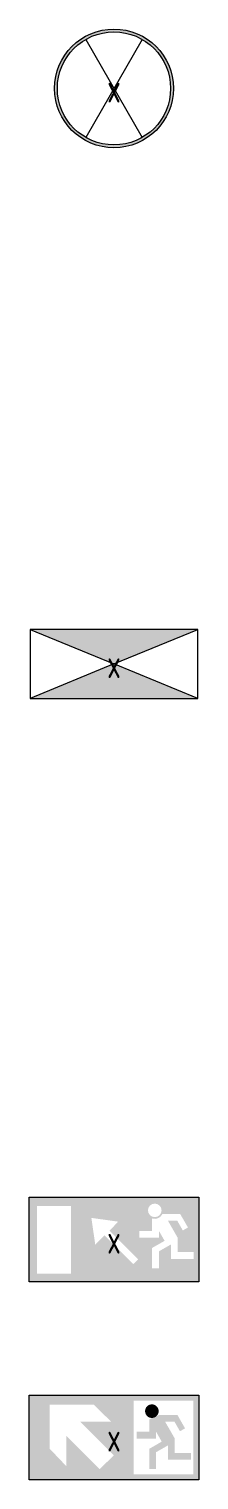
# Model space of a CAD drawing. Header units: metres. Extents: x -162 to 83385, y -62392 to -1971.
# Drawn here: x 61275 to 61575, y -8720 to -6154 of the extents above; entities that cross this region are included whole.
import ezdxf
from ezdxf.enums import TextEntityAlignment as Align

# ---------------------------------------------------------------- set-up
doc = ezdxf.new("R2010")
doc.units = ezdxf.units.M
doc.header["$LTSCALE"] = 0.5
for name, color, linetype, lineweight in [('ELIN_Attribut_01_Produkt_ID', 7, 'Continuous', 0), ('ELIN_Attribut_02_Stromkreis', 7, 'Continuous', 0), ('ELIN_Attribut_03_Verteilerbereich', 7, 'Continuous', 0), ('ELIN_Attribut_04_Montagehoehe', 7, 'Continuous', 0), ('ELIN_Attribut_05_Montageart', 7, 'Continuous', 0), ('ELIN_Attribut_06_Tuernummer', 7, 'Continuous', 0), ('ELIN_Attribut_07_Bemerkung', 7, 'Continuous', 0), ('ELIN_Attribut_08_Adresse', 7, 'Continuous', 0), ('ELIN_Attribut_10_AKZ1', 7, 'Continuous', 0), ('ELIN_Attribut_11_AKZ2', 7, 'Continuous', 0), ('ELIN_Attribut_12_Sonstiges1', 7, 'Continuous', 0), ('ELIN_Attribut_13_Sonstiges2', 7, 'Continuous', 0), ('ELIN_Attribut_14_Bauteil', 7, 'Continuous', 0), ('ELIN_Attribut_15_Ebene', 7, 'Continuous', 0), ('ELIN_Attribut_16_Raumnummer', 7, 'Continuous', 0), ('ELIN_Attribut_17_Raumname', 7, 'Continuous', 0), ('ELIN_Attribut_18_Montageabschnitt', 7, 'Continuous', 0), ('ELIN_Attribut_Basispunkt', 2, 'Continuous', 0), ('ELIN_Attribute_GEMOS', 11, 'Continuous', 0), ('ELIN_SIB_DE_Beleuchtung', 3, 'Continuous', 0), ('ELIN_SIB_WA_Beleuchtung', 3, 'Continuous', 0)]:
    doc.layers.add(name, color=color, linetype=linetype, lineweight=lineweight)
doc.layers.get('0').off()
doc.styles.add('ELIN_Attribute', font='isocp.shx', dxfattribs={"width": 0.8})

# ---------------------------------------------------------------- blocks, each defined once
blk = doc.blocks.new('ELIN_SIB_SI_LEUCHTE_RUND')
h = blk.add_hatch(color=0)
h.paths.add_polyline_path([(105, 0, 1), (-105, 0, 1)])
h.paths.add_polyline_path([(100, 0, 1), (-100, 0, 1)], flags=16)
at = {"color": 0}
for p, q in [((50, 86.6), (-50, -86.6)), ((-50, 86.6), (50, -86.6))]:
    blk.add_line(p, q, dxfattribs=at)
for radius in [105, 100]:
    blk.add_circle((0, 0), radius, dxfattribs=at)
at = {"layer": 'ELIN_Attribut_01_Produkt_ID', "style": 'ELIN_Attribute', "width": 0.8, "flags": 8}
blk.add_attdef('01_PRODUKT_ID', (-540.5, -349.5, 0), '', height=150, dxfattribs=at)
at = {"layer": 'ELIN_Attribut_02_Stromkreis', "style": 'ELIN_Attribute', "width": 0.8, "flags": 8}
blk.add_attdef('02_STROMKREIS', text='', height=150, dxfattribs=at).set_placement((0, 152.3, 0), align=Align.CENTER)
at = {"layer": 'ELIN_Attribut_03_Verteilerbereich', "style": 'ELIN_Attribute', "width": 0.8, "flags": 8}
blk.add_attdef('03_VERTEILERBEREICH', (-247.5, -710.5, 0), '', height=125, dxfattribs=at)
at = {"layer": 'ELIN_Attribut_04_Montagehoehe', "style": 'ELIN_Attribute', "width": 0.8, "flags": 8}
blk.add_attdef('04_MONTAGEHOEHE', text='', height=125, dxfattribs=at).set_placement((-308.5, -14.6, 0), align=Align.RIGHT)
at = {"layer": 'ELIN_Attribut_05_Montageart', "style": 'ELIN_Attribute', "width": 0.8, "flags": 8}
blk.add_attdef('05_MONTAGEART', (345.5, -14.6, 0), '', height=125, dxfattribs=at)
at = {"layer": 'ELIN_Attribut_06_Tuernummer', "style": 'ELIN_Attribute', "width": 0.8, "flags": 8}
blk.add_attdef('06_TUERNUMMER', text='', height=125, dxfattribs=at).set_placement((-308.5, -214.6, 0), align=Align.RIGHT)
at = {"layer": 'ELIN_Attribut_07_Bemerkung', "style": 'ELIN_Attribute', "width": 0.8, "flags": 8}
blk.add_attdef('07_BEMERKUNG', (-247.5, -910.5, 0), '', height=125, dxfattribs=at)
at = {"layer": 'ELIN_Attribut_08_Adresse', "style": 'ELIN_Attribute', "width": 0.8, "flags": 8}
blk.add_attdef('08_ADRESSE', (-247.5, -1110.5, 0), '', height=125, dxfattribs=at)
at = {"layer": 'ELIN_Attribut_10_AKZ1', "style": 'ELIN_Attribute', "width": 0.8, "flags": 8}
blk.add_attdef('10_AKZ1', (-247.5, -1510.5, 0), '', height=125, dxfattribs=at)
at = {"layer": 'ELIN_Attribut_11_AKZ2', "style": 'ELIN_Attribute', "width": 0.8, "flags": 8}
blk.add_attdef('11_AKZ2', (-247.5, -1710.5, 0), '', height=125, dxfattribs=at)
at = {"layer": 'ELIN_Attribut_12_Sonstiges1', "style": 'ELIN_Attribute', "width": 0.8, "flags": 8}
blk.add_attdef('12_SONSTIGES1', (-247.5, -1910.5, 0), '', height=125, dxfattribs=at)
at = {"layer": 'ELIN_Attribut_13_Sonstiges2', "style": 'ELIN_Attribute', "width": 0.8, "flags": 8}
blk.add_attdef('13_SONSTIGES2', (-247.5, -2110.5, 0), '', height=125, dxfattribs=at)
at = {"layer": 'ELIN_Attribut_14_Bauteil', "style": 'ELIN_Attribute', "width": 0.8, "flags": 8}
blk.add_attdef('14_BAUTEIL', (-247.5, -2310.5, 0), '', height=125, dxfattribs=at)
at = {"layer": 'ELIN_Attribut_15_Ebene', "style": 'ELIN_Attribute', "width": 0.8, "flags": 8}
blk.add_attdef('15_EBENE', (-247.5, -2510.5, 0), '', height=125, dxfattribs=at)
at = {"layer": 'ELIN_Attribut_16_Raumnummer', "style": 'ELIN_Attribute', "width": 0.8, "flags": 8}
blk.add_attdef('16_RAUMNUMMER', (-247.5, -2710.5, 0), '', height=125, dxfattribs=at)
at = {"layer": 'ELIN_Attribut_17_Raumname', "style": 'ELIN_Attribute', "width": 0.8, "flags": 8}
blk.add_attdef('17_RAUMNAME', (-247.5, -2910.5, 0), '', height=125, dxfattribs=at)
at = {"layer": 'ELIN_Attribut_18_Montageabschnitt', "style": 'ELIN_Attribute', "width": 0.8, "flags": 8}
blk.add_attdef('18_MONTAGEABSCHNITT', (-247.5, -3110.5, 0), '', height=125, dxfattribs=at)
at = {"layer": 'ELIN_Attribut_Basispunkt', "style": 'ELIN_Attribute', "width": 0.8, "flags": 8}
blk.add_attdef('Basispunkt', text='', height=50, dxfattribs=at).set_placement((0, 0), align=Align.MIDDLE)
at = {"layer": 'ELIN_Attribute_GEMOS', "color": 11, "style": 'ELIN_Attribute', "width": 0.6, "flags": 8}
for tag, p in [('G01_PRO02ID', (1620.5, 183.6)), ('G02_BEZEICHNUNG', (1620.5, -14.6, 0)), ('G03_DESCRIPTION', (1620.5, -204.4, 0)), ('G04_GEMOS-SYMBOL', (1623.8, -404.4, 0)), ('G05_GEMOS-TYP', (1623.8, -604.4, 0)), ('G06_ORTSKENNUNG', (1620.5, -804.4, 0)), ('G08_FREI1', (1620.5, -1004.4, 0)), ('G08_FREI2', (1620.5, -1204.4, 0))]:
    blk.add_attdef(tag, p, '', height=125, dxfattribs=at)
blk = doc.blocks.new('ELIN_SIB_SI_LEUCHTE_ECKIG')
for points in [[(0, 0), (148, 61.2), (-148, 61.2)], [(-148, -61.2), (148, -61.2), (0, 0)]]:
    blk.add_hatch(color=0).paths.add_polyline_path(points)
at = {"color": 0}
for p, q in [((148, 61.2), (-148, 61.2)), ((-148, 61.2), (0, 0)), ((-148, 61.2), (-148, -61.2)), ((0, 0), (148, 61.2)), ((148, -61.2), (148, 61.2)), ((0, 0), (-148, -61.2)), ((148, -61.2), (0, 0)), ((-148, -61.2), (148, -61.2))]:
    blk.add_line(p, q, dxfattribs=at)
at = {"layer": 'ELIN_Attribut_01_Produkt_ID', "style": 'ELIN_Attribute', "width": 0.8, "flags": 8}
blk.add_attdef('01_PRODUKT_ID', (-540.5, -349.5, 0), '', height=150, dxfattribs=at)
at = {"layer": 'ELIN_Attribut_02_Stromkreis', "style": 'ELIN_Attribute', "width": 0.8, "flags": 8}
blk.add_attdef('02_STROMKREIS', (-540.5, 208.5, 0), '', height=150, dxfattribs=at)
at = {"layer": 'ELIN_Attribut_03_Verteilerbereich', "style": 'ELIN_Attribute', "width": 0.8, "flags": 8}
blk.add_attdef('03_VERTEILERBEREICH', (-247.5, -710.5, 0), '', height=125, dxfattribs=at)
at = {"layer": 'ELIN_Attribut_04_Montagehoehe', "style": 'ELIN_Attribute', "width": 0.8, "flags": 8}
blk.add_attdef('04_MONTAGEHOEHE', text='', height=125, dxfattribs=at).set_placement((-308.5, -14.6, 0), align=Align.RIGHT)
at = {"layer": 'ELIN_Attribut_05_Montageart', "style": 'ELIN_Attribute', "width": 0.8, "flags": 8}
blk.add_attdef('05_MONTAGEART', (297.5, -14.6, 0), '', height=125, dxfattribs=at)
at = {"layer": 'ELIN_Attribut_06_Tuernummer', "style": 'ELIN_Attribute', "width": 0.8, "flags": 8}
blk.add_attdef('06_TUERNUMMER', text='', height=125, dxfattribs=at).set_placement((-308.5, -214.6, 0), align=Align.RIGHT)
at = {"layer": 'ELIN_Attribut_07_Bemerkung', "style": 'ELIN_Attribute', "width": 0.8, "flags": 8}
blk.add_attdef('07_BEMERKUNG', (-247.5, -910.5, 0), '', height=125, dxfattribs=at)
at = {"layer": 'ELIN_Attribut_08_Adresse', "style": 'ELIN_Attribute', "width": 0.8, "flags": 8}
blk.add_attdef('08_ADRESSE', (-247.5, -1110.5, 0), '', height=125, dxfattribs=at)
at = {"layer": 'ELIN_Attribut_10_AKZ1', "style": 'ELIN_Attribute', "width": 0.8, "flags": 8}
blk.add_attdef('10_AKZ1', (-247.5, -1510.5, 0), '', height=125, dxfattribs=at)
at = {"layer": 'ELIN_Attribut_11_AKZ2', "style": 'ELIN_Attribute', "width": 0.8, "flags": 8}
blk.add_attdef('11_AKZ2', (-247.5, -1710.5, 0), '', height=125, dxfattribs=at)
at = {"layer": 'ELIN_Attribut_12_Sonstiges1', "style": 'ELIN_Attribute', "width": 0.8, "flags": 8}
blk.add_attdef('12_SONSTIGES1', (-247.5, -1910.5, 0), '', height=125, dxfattribs=at)
at = {"layer": 'ELIN_Attribut_13_Sonstiges2', "style": 'ELIN_Attribute', "width": 0.8, "flags": 8}
blk.add_attdef('13_SONSTIGES2', (-247.5, -2110.5, 0), '', height=125, dxfattribs=at)
at = {"layer": 'ELIN_Attribut_14_Bauteil', "style": 'ELIN_Attribute', "width": 0.8, "flags": 8}
blk.add_attdef('14_BAUTEIL', (-247.5, -2310.5, 0), '', height=125, dxfattribs=at)
at = {"layer": 'ELIN_Attribut_15_Ebene', "style": 'ELIN_Attribute', "width": 0.8, "flags": 8}
blk.add_attdef('15_EBENE', (-247.5, -2510.5, 0), '', height=125, dxfattribs=at)
at = {"layer": 'ELIN_Attribut_16_Raumnummer', "style": 'ELIN_Attribute', "width": 0.8, "flags": 8}
blk.add_attdef('16_RAUMNUMMER', (-247.5, -2710.5, 0), '', height=125, dxfattribs=at)
at = {"layer": 'ELIN_Attribut_17_Raumname', "style": 'ELIN_Attribute', "width": 0.8, "flags": 8}
blk.add_attdef('17_RAUMNAME', (-247.5, -2910.5, 0), '', height=125, dxfattribs=at)
at = {"layer": 'ELIN_Attribut_18_Montageabschnitt', "style": 'ELIN_Attribute', "width": 0.8, "flags": 8}
blk.add_attdef('18_MONTAGEABSCHNITT', (-247.5, -3110.5, 0), '', height=125, dxfattribs=at)
at = {"layer": 'ELIN_Attribut_Basispunkt', "style": 'ELIN_Attribute', "width": 0.8, "flags": 8}
blk.add_attdef('Basispunkt', text='', height=50, dxfattribs=at).set_placement((0, 0), align=Align.MIDDLE)
at = {"layer": 'ELIN_Attribute_GEMOS', "color": 11, "style": 'ELIN_Attribute', "width": 0.6, "flags": 8}
for tag, p in [('G01_PRO02ID', (1620.5, 183.6)), ('G02_BEZEICHNUNG', (1620.5, -14.6, 0)), ('G03_DESCRIPTION', (1620.5, -204.4, 0)), ('G04_GEMOS-SYMBOL', (1623.8, -404.4, 0)), ('G05_GEMOS-TYP', (1623.8, -604.4, 0)), ('G06_ORTSKENNUNG', (1620.5, -804.4, 0)), ('G08_FREI1', (1620.5, -1004.4, 0)), ('G08_FREI2', (1620.5, -1204.4, 0))]:
    blk.add_attdef(tag, p, '', height=125, dxfattribs=at)
blk = doc.blocks.new('ELIN_SIB_FLUCHTWEGSLEUCHTE_2_LO')
h = blk.add_hatch(color=0)
h.paths.add_polyline_path([(150, 75), (-150, 75), (-150, -75.7), (150, -75.7)])
h.paths.add_polyline_path([(-39.9, 38.2), (7.6, 31.5), (-8.1, 15.7), (42.8, -35.2), (34.4, -43.6), (-16.6, 7.3), (-33.1, -9.3)], flags=16)
h.paths.add_polyline_path([(-75.9, -60.6), (-135.9, -60.6), (-135.9, 59.4), (-75.9, 59.4)], flags=16)
edge = h.paths.add_edge_path(flags=16)
edge.add_line((44.9, 15.1), (67.4, 15.1))
edge.add_line((67.4, 15.1), (67.4, 37.2))
edge.add_arc((71.9, 51.5), 15, 252.4251, 334.7084)
edge.add_line((85.5, 45.1), (116.9, 45.1))
edge.add_line((116.9, 45.1), (130.6, 21.2))
edge.add_line((130.6, 21.2), (121.5, 16))
edge.add_line((121.5, 16), (111.8, 33.1))
edge.add_line((111.8, 33.1), (95.3, 33.1))
edge.add_line((95.3, 33.1), (112.4, 3.1))
edge.add_line((112.4, 3.1), (112.4, -22.4))
edge.add_line((112.4, -22.4), (140.9, -22.4))
edge.add_line((140.9, -22.4), (140.9, -34.4))
edge.add_line((140.9, -34.4), (100.4, -34.4))
edge.add_line((100.4, -34.4), (100.4, -8.9))
edge.add_line((100.4, -8.9), (79.4, -20.9))
edge.add_line((79.4, -20.9), (79.4, -50.9))
edge.add_line((79.4, -50.9), (67.4, -50.9))
edge.add_line((67.4, -50.9), (67.4, -14.9))
edge.add_line((67.4, -14.9), (89.4, -2.4))
edge.add_line((89.4, -2.4), (79.4, 15.1))
edge.add_line((79.4, 15.1), (79.4, 3.1))
edge.add_line((79.4, 3.1), (44.9, 3.1))
edge.add_line((44.9, 3.1), (44.9, 15.1))
edge = h.paths.add_edge_path(flags=16)
edge.add_arc((72, 51.5), 12, 0, 360)
at = {"color": 0}
for p, q in [((-150, 75), (150, 75)), ((-150, -75), (-150, 75)), ((150, 75), (150, -75)), ((150, -75), (-150, -75))]:
    blk.add_line(p, q, dxfattribs=at)
at = {"layer": 'ELIN_Attribut_01_Produkt_ID', "style": 'ELIN_Attribute', "width": 0.8, "flags": 8}
blk.add_attdef('01_PRODUKT_ID', (-540.5, -349.5, 0), '', height=150, dxfattribs=at)
at = {"layer": 'ELIN_Attribut_02_Stromkreis', "style": 'ELIN_Attribute', "width": 0.8, "flags": 8}
blk.add_attdef('02_STROMKREIS', (-540.5, 208.5, 0), '', height=150, dxfattribs=at)
at = {"layer": 'ELIN_Attribut_03_Verteilerbereich', "style": 'ELIN_Attribute', "width": 0.8, "flags": 8}
blk.add_attdef('03_VERTEILERBEREICH', (-247.5, -710.5, 0), '', height=125, dxfattribs=at)
at = {"layer": 'ELIN_Attribut_04_Montagehoehe', "style": 'ELIN_Attribute', "width": 0.8, "flags": 8}
blk.add_attdef('04_MONTAGEHOEHE', text='', height=125, dxfattribs=at).set_placement((-308.5, -14.6, 0), align=Align.RIGHT)
at = {"layer": 'ELIN_Attribut_05_Montageart', "style": 'ELIN_Attribute', "width": 0.8, "flags": 8}
blk.add_attdef('05_MONTAGEART', (360, -14.6, 0), '', height=125, dxfattribs=at)
at = {"layer": 'ELIN_Attribut_06_Tuernummer', "style": 'ELIN_Attribute', "width": 0.8, "flags": 8}
blk.add_attdef('06_TUERNUMMER', text='', height=125, dxfattribs=at).set_placement((-308.5, -214.6, 0), align=Align.RIGHT)
at = {"layer": 'ELIN_Attribut_07_Bemerkung', "style": 'ELIN_Attribute', "width": 0.8, "flags": 8}
blk.add_attdef('07_BEMERKUNG', (-247.5, -910.5, 0), '', height=125, dxfattribs=at)
at = {"layer": 'ELIN_Attribut_08_Adresse', "style": 'ELIN_Attribute', "width": 0.8, "flags": 8}
blk.add_attdef('08_ADRESSE', (-247.5, -1110.5, 0), '', height=125, dxfattribs=at)
at = {"layer": 'ELIN_Attribut_10_AKZ1', "style": 'ELIN_Attribute', "width": 0.8, "flags": 8}
blk.add_attdef('10_AKZ1', (-247.5, -1510.5, 0), '', height=125, dxfattribs=at)
at = {"layer": 'ELIN_Attribut_11_AKZ2', "style": 'ELIN_Attribute', "width": 0.8, "flags": 8}
blk.add_attdef('11_AKZ2', (-247.5, -1710.5, 0), '', height=125, dxfattribs=at)
at = {"layer": 'ELIN_Attribut_12_Sonstiges1', "style": 'ELIN_Attribute', "width": 0.8, "flags": 8}
blk.add_attdef('12_SONSTIGES1', (-247.5, -1910.5, 0), '', height=125, dxfattribs=at)
at = {"layer": 'ELIN_Attribut_13_Sonstiges2', "style": 'ELIN_Attribute', "width": 0.8, "flags": 8}
blk.add_attdef('13_SONSTIGES2', (-247.5, -2110.5, 0), '', height=125, dxfattribs=at)
at = {"layer": 'ELIN_Attribut_14_Bauteil', "style": 'ELIN_Attribute', "width": 0.8, "flags": 8}
blk.add_attdef('14_BAUTEIL', (-247.5, -2310.5, 0), '', height=125, dxfattribs=at)
at = {"layer": 'ELIN_Attribut_15_Ebene', "style": 'ELIN_Attribute', "width": 0.8, "flags": 8}
blk.add_attdef('15_EBENE', (-247.5, -2510.5, 0), '', height=125, dxfattribs=at)
at = {"layer": 'ELIN_Attribut_16_Raumnummer', "style": 'ELIN_Attribute', "width": 0.8, "flags": 8}
blk.add_attdef('16_RAUMNUMMER', (-247.5, -2710.5, 0), '', height=125, dxfattribs=at)
at = {"layer": 'ELIN_Attribut_17_Raumname', "style": 'ELIN_Attribute', "width": 0.8, "flags": 8}
blk.add_attdef('17_RAUMNAME', (-247.5, -2910.5, 0), '', height=125, dxfattribs=at)
at = {"layer": 'ELIN_Attribut_18_Montageabschnitt', "style": 'ELIN_Attribute', "width": 0.8, "flags": 8}
blk.add_attdef('18_MONTAGEABSCHNITT', (-247.5, -3110.5, 0), '', height=125, dxfattribs=at)
at = {"layer": 'ELIN_Attribut_Basispunkt', "style": 'ELIN_Attribute', "width": 0.8, "flags": 8}
blk.add_attdef('Basispunkt', text='', height=50, dxfattribs=at).set_placement((0, 0), align=Align.MIDDLE)
at = {"layer": 'ELIN_Attribute_GEMOS', "color": 11, "style": 'ELIN_Attribute', "width": 0.6, "flags": 8}
for tag, p in [('G01_PRO02ID', (1620.5, 183.6)), ('G02_BEZEICHNUNG', (1620.5, -14.6, 0)), ('G03_DESCRIPTION', (1620.5, -204.4, 0)), ('G04_GEMOS-SYMBOL', (1623.8, -404.4, 0)), ('G05_GEMOS-TYP', (1623.8, -604.4, 0)), ('G06_ORTSKENNUNG', (1620.5, -804.4, 0)), ('G08_FREI1', (1620.5, -1004.4, 0)), ('G08_FREI2', (1620.5, -1204.4, 0))]:
    blk.add_attdef(tag, p, '', height=125, dxfattribs=at)
blk = doc.blocks.new('ELIN_SIB_FLUCHTWEGSLEUCHTE_2_LO_entwurf')
h = blk.add_hatch(color=0)
h.dxf.hatch_style = 1
h.paths.add_polyline_path([(-150, 74.7), (150, 74.7), (150, -75.3), (-150, -75.3)])
h.paths.add_polyline_path([(-113.4, 57.7), (-113.4, -20.2), (-84.4, -50.7), (-84.4, 2.7), (-25.3, -56.4), (-0.4, -31.6), (-59.7, 27.7), (-5, 27.7), (-35.5, 57.7)], flags=16)
h.paths.add_polyline_path([(34.9, -65.3), (140, -65.3), (140, 64.7), (34.9, 64.7)], flags=16)
edge = h.paths.add_edge_path(flags=0)
edge.add_ellipse((66.9, 46.4), major_axis=(8.49, 8.49), ratio=1, start_angle=0, end_angle=360)
edge = h.paths.add_edge_path(flags=0)
edge.add_line((39.9, 9.9), (39.9, -2.1))
edge.add_line((39.9, -2.1), (74.4, -2.1))
edge.add_line((74.4, -2.1), (74.4, 9.9))
edge.add_line((74.4, 9.9), (84.3, -7.5))
edge.add_line((84.3, -7.5), (62.4, -20.1))
edge.add_line((62.4, -20.1), (62.4, -56.1))
edge.add_line((62.4, -56.1), (74.4, -56.1))
edge.add_line((74.4, -56.1), (74.4, -26.1))
edge.add_line((74.4, -26.1), (95.4, -14.1))
edge.add_line((95.4, -14.1), (95.4, -39.6))
edge.add_line((95.4, -39.6), (135.9, -39.6))
edge.add_line((135.9, -39.6), (135.9, -27.6))
edge.add_line((135.9, -27.6), (107.4, -27.6))
edge.add_line((107.4, -27.6), (107.4, -2.1))
edge.add_line((107.4, -2.1), (90.2, 27.9))
edge.add_line((90.2, 27.9), (106.7, 27.9))
edge.add_line((106.7, 27.9), (116.5, 10.9))
edge.add_line((116.5, 10.9), (125.5, 16))
edge.add_line((125.5, 16), (111.9, 39.9))
edge.add_line((111.9, 39.9), (80.4, 39.9))
edge.add_arc((66.9, 46.4), 15, 252.4804, 334.6178, ccw=False)
edge.add_line((62.4, 32.1), (62.4, 9.9))
edge.add_line((62.4, 9.9), (39.9, 9.9))
h = blk.add_hatch(color=0)
h.dxf.hatch_style = 1
edge = h.paths.add_edge_path()
edge.add_ellipse((66.9, 46.4), major_axis=(8.49, 8.49), ratio=1, start_angle=0, end_angle=360)
h = blk.add_hatch(color=0)
h.dxf.hatch_style = 1
edge = h.paths.add_edge_path()
edge.add_line((62.4, 32.1), (62.4, 9.9))
edge.add_line((62.4, 9.9), (39.9, 9.9))
edge.add_line((39.9, 9.9), (39.9, -2.1))
edge.add_line((39.9, -2.1), (74.4, -2.1))
edge.add_line((74.4, -2.1), (74.4, 9.9))
edge.add_line((74.4, 9.9), (84.3, -7.5))
edge.add_line((84.3, -7.5), (62.4, -20.1))
edge.add_line((62.4, -20.1), (62.4, -56.1))
edge.add_line((62.4, -56.1), (74.4, -56.1))
edge.add_line((74.4, -56.1), (74.4, -26.1))
edge.add_line((74.4, -26.1), (95.4, -14.1))
edge.add_line((95.4, -14.1), (95.4, -39.6))
edge.add_line((95.4, -39.6), (135.9, -39.6))
edge.add_line((135.9, -39.6), (135.9, -27.6))
edge.add_line((135.9, -27.6), (107.4, -27.6))
edge.add_line((107.4, -27.6), (107.4, -2.1))
edge.add_line((107.4, -2.1), (90.2, 27.9))
edge.add_line((90.2, 27.9), (106.7, 27.9))
edge.add_line((106.7, 27.9), (116.5, 10.9))
edge.add_line((116.5, 10.9), (125.5, 16))
edge.add_line((125.5, 16), (111.9, 39.9))
edge.add_line((111.9, 39.9), (80.4, 39.9))
edge.add_arc((66.9, 46.4), 15, 252.4804, 334.6178, ccw=False)
at = {"color": 0}
blk.add_lwpolyline([(-150, 74.7), (150, 74.7), (150, -75.3), (-150, -75.3)], close=True, dxfattribs=at)
at = {"layer": 'ELIN_Attribut_01_Produkt_ID', "style": 'ELIN_Attribute', "width": 0.8, "flags": 8}
blk.add_attdef('01_PRODUKT_ID', (-540.5, -349.5, 0), '', height=150, dxfattribs=at)
at = {"layer": 'ELIN_Attribut_02_Stromkreis', "style": 'ELIN_Attribute', "width": 0.8, "flags": 8}
blk.add_attdef('02_STROMKREIS', (-540.5, 208.5, 0), '', height=150, dxfattribs=at)
at = {"layer": 'ELIN_Attribut_03_Verteilerbereich', "style": 'ELIN_Attribute', "width": 0.8, "flags": 8}
blk.add_attdef('03_VERTEILERBEREICH', (-247.5, -710.5, 0), '', height=125, dxfattribs=at)
at = {"layer": 'ELIN_Attribut_04_Montagehoehe', "style": 'ELIN_Attribute', "width": 0.8, "flags": 8}
blk.add_attdef('04_MONTAGEHOEHE', text='', height=125, dxfattribs=at).set_placement((-308.5, -14.6, 0), align=Align.RIGHT)
at = {"layer": 'ELIN_Attribut_05_Montageart', "style": 'ELIN_Attribute', "width": 0.8, "flags": 8}
blk.add_attdef('05_MONTAGEART', (360, -14.6, 0), '', height=125, dxfattribs=at)
at = {"layer": 'ELIN_Attribut_06_Tuernummer', "style": 'ELIN_Attribute', "width": 0.8, "flags": 8}
blk.add_attdef('06_TUERNUMMER', text='', height=125, dxfattribs=at).set_placement((-308.5, -214.6, 0), align=Align.RIGHT)
at = {"layer": 'ELIN_Attribut_07_Bemerkung', "style": 'ELIN_Attribute', "width": 0.8, "flags": 8}
blk.add_attdef('07_BEMERKUNG', (-247.5, -910.5, 0), '', height=125, dxfattribs=at)
at = {"layer": 'ELIN_Attribut_08_Adresse', "style": 'ELIN_Attribute', "width": 0.8, "flags": 8}
blk.add_attdef('08_ADRESSE', (-247.5, -1110.5, 0), '', height=125, dxfattribs=at)
at = {"layer": 'ELIN_Attribut_10_AKZ1', "style": 'ELIN_Attribute', "width": 0.8, "flags": 8}
blk.add_attdef('10_AKZ1', (-247.5, -1510.5, 0), '', height=125, dxfattribs=at)
at = {"layer": 'ELIN_Attribut_11_AKZ2', "style": 'ELIN_Attribute', "width": 0.8, "flags": 8}
blk.add_attdef('11_AKZ2', (-247.5, -1710.5, 0), '', height=125, dxfattribs=at)
at = {"layer": 'ELIN_Attribut_12_Sonstiges1', "style": 'ELIN_Attribute', "width": 0.8, "flags": 8}
blk.add_attdef('12_SONSTIGES1', (-247.5, -1910.5, 0), '', height=125, dxfattribs=at)
at = {"layer": 'ELIN_Attribut_13_Sonstiges2', "style": 'ELIN_Attribute', "width": 0.8, "flags": 8}
blk.add_attdef('13_SONSTIGES2', (-247.5, -2110.5, 0), '', height=125, dxfattribs=at)
at = {"layer": 'ELIN_Attribut_14_Bauteil', "style": 'ELIN_Attribute', "width": 0.8, "flags": 8}
blk.add_attdef('14_BAUTEIL', (-247.5, -2310.5, 0), '', height=125, dxfattribs=at)
at = {"layer": 'ELIN_Attribut_15_Ebene', "style": 'ELIN_Attribute', "width": 0.8, "flags": 8}
blk.add_attdef('15_EBENE', (-247.5, -2510.5, 0), '', height=125, dxfattribs=at)
at = {"layer": 'ELIN_Attribut_16_Raumnummer', "style": 'ELIN_Attribute', "width": 0.8, "flags": 8}
blk.add_attdef('16_RAUMNUMMER', (-247.5, -2710.5, 0), '', height=125, dxfattribs=at)
at = {"layer": 'ELIN_Attribut_17_Raumname', "style": 'ELIN_Attribute', "width": 0.8, "flags": 8}
blk.add_attdef('17_RAUMNAME', (-247.5, -2910.5, 0), '', height=125, dxfattribs=at)
at = {"layer": 'ELIN_Attribut_18_Montageabschnitt', "style": 'ELIN_Attribute', "width": 0.8, "flags": 8}
blk.add_attdef('18_MONTAGEABSCHNITT', (-247.5, -3110.5, 0), '', height=125, dxfattribs=at)
at = {"layer": 'ELIN_Attribut_Basispunkt', "style": 'ELIN_Attribute', "width": 0.8, "flags": 8}
blk.add_attdef('Basispunkt', text='', height=50, dxfattribs=at).set_placement((0, 0), align=Align.MIDDLE)
at = {"layer": 'ELIN_Attribute_GEMOS', "color": 11, "style": 'ELIN_Attribute', "width": 0.6, "flags": 8}
for tag, p in [('G01_PRO02ID', (1620.5, 183.6)), ('G02_BEZEICHNUNG', (1620.5, -14.6, 0)), ('G03_DESCRIPTION', (1620.5, -204.4, 0)), ('G04_GEMOS-SYMBOL', (1623.8, -404.4, 0)), ('G05_GEMOS-TYP', (1623.8, -604.4, 0)), ('G06_ORTSKENNUNG', (1620.5, -804.4, 0)), ('G08_FREI1', (1620.5, -1004.4, 0)), ('G08_FREI2', (1620.5, -1204.4, 0))]:
    blk.add_attdef(tag, p, '', height=125, dxfattribs=at)

msp = doc.modelspace()

# ---------------------------------------------------------------- block references
at = {"layer": 'ELIN_SIB_DE_Beleuchtung', "lineweight": 0}
ref = msp.add_blockref('ELIN_SIB_SI_LEUCHTE_RUND', (61425.2, -6259.2), dxfattribs=at)
ref.add_attrib('Basispunkt', 'x', dxfattribs={"layer": 'ELIN_Attribut_Basispunkt', "height": 50, "style": 'ELIN_Attribute', "width": 0.8}).set_placement((61425.2, -6259.2), align=Align.MIDDLE)
ref = msp.add_blockref('ELIN_SIB_SI_LEUCHTE_ECKIG', (61425.2, -7277.1), dxfattribs=at)
ref.add_attrib('Basispunkt', 'x', dxfattribs={"layer": 'ELIN_Attribut_Basispunkt', "height": 50, "style": 'ELIN_Attribute', "width": 0.8}).set_placement((61425.2, -7277.1), align=Align.MIDDLE)
at = {"layer": 'ELIN_SIB_WA_Beleuchtung', "lineweight": 0}
ref = msp.add_blockref('ELIN_SIB_FLUCHTWEGSLEUCHTE_2_LO', (61425.2, -8294.9), dxfattribs=at)
ref.add_attrib('Basispunkt', 'x', dxfattribs={"layer": 'ELIN_Attribut_Basispunkt', "height": 50, "style": 'ELIN_Attribute', "width": 0.8}).set_placement((61425.2, -8294.9), align=Align.MIDDLE)
ref = msp.add_blockref('ELIN_SIB_FLUCHTWEGSLEUCHTE_2_LO_entwurf', (61425.2, -8644.9), dxfattribs=at)
ref.add_attrib('Basispunkt', 'x', dxfattribs={"layer": 'ELIN_Attribut_Basispunkt', "height": 50, "style": 'ELIN_Attribute', "width": 0.8}).set_placement((61425.2, -8644.9), align=Align.MIDDLE)

doc.saveas('drawing.dxf')
